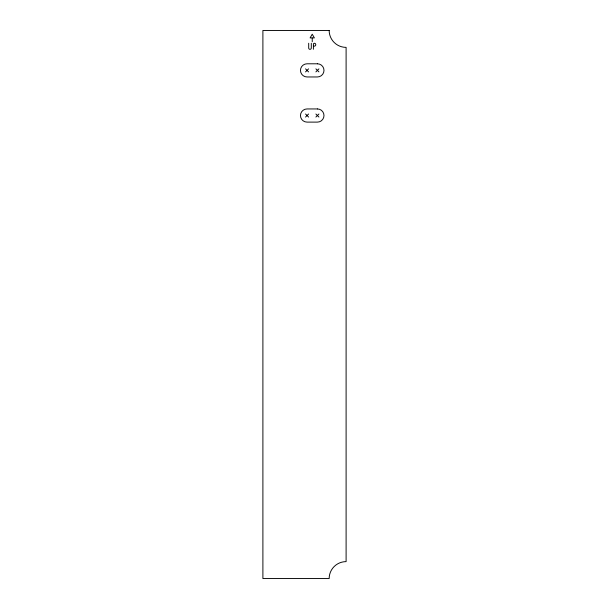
<?xml version="1.0" encoding="UTF-8"?>
<svg xmlns="http://www.w3.org/2000/svg" width="609" height="609" viewBox="0 0 609 609"><rect width="100%" height="100%" fill="white"/><g stroke="black" fill="none" stroke-linecap="round" stroke-linejoin="round"><path stroke-width="0.91" d="M305.543 71.892L308.58 68.855M315.888 71.892L318.926 68.855M305.543 117.05L308.58 114.012M315.888 117.05L318.926 114.012M312.082 37.903L310.103 37.903L312.234 34.211L314.366 37.903L312.234 37.903L312.234 41.739M313.544 46.147L314.32 46.147A1.454 1.454 0 0 0 315.767 44.693A1.454 1.454 0 0 0 314.32 43.247L313.414 43.764L313.391 49.268M315.888 68.855L318.926 71.892M305.543 68.855L308.58 71.892M315.888 114.012L318.926 117.05M305.543 114.012L308.58 117.05M311.298 43.247L311.298 48.027A1.302 1.302 0 0 1 309.996 49.329A1.302 1.302 0 0 1 308.694 48.027L308.694 43.247M329.164 30.45L262.898 30.45L262.898 578.55L329.164 578.55A16.93 16.93 0 0 1 346.102 561.62L346.102 47.38A16.93 16.93 0 0 1 329.164 30.45M317.403 63.793L307.058 63.793A6.585 6.585 0 0 0 300.473 70.378A6.585 6.585 0 0 0 307.058 76.962L317.403 76.962A6.585 6.585 0 0 0 323.988 70.378A6.585 6.585 0 0 0 317.403 63.793M317.403 108.942L307.058 108.942A6.585 6.585 0 0 0 300.473 115.527A6.585 6.585 0 0 0 307.058 122.112L317.403 122.112A6.585 6.585 0 0 0 323.988 115.527A6.585 6.585 0 0 0 317.403 108.942"/></g></svg>
